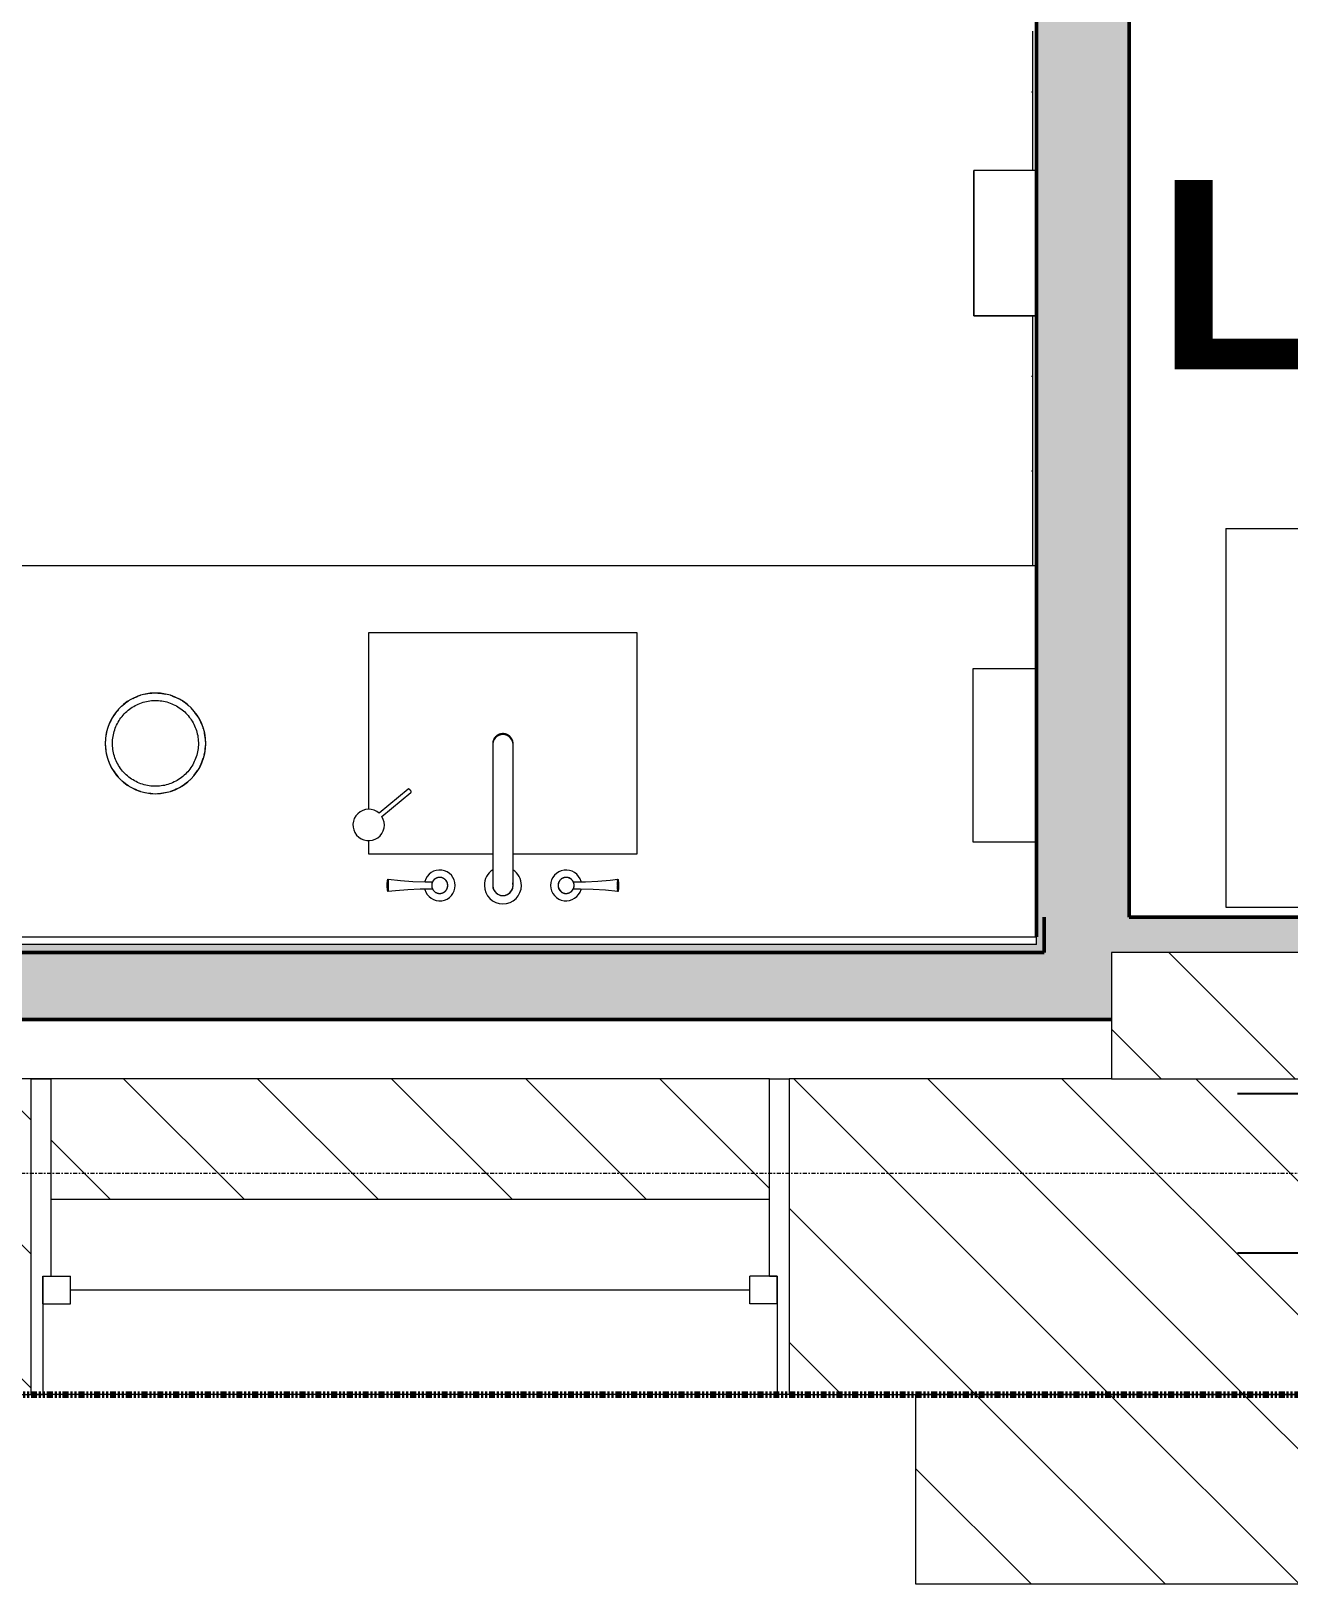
# Model space of a CAD drawing. Header units: inches. Extents: x -1106 to 1409, y -1111 to 918.
# Drawn here: x 285.3 to 364.9, y -255.2 to -156.9 of the extents above; entities that cross this region are included whole.
import ezdxf

# ---------------------------------------------------------------- set-up
doc = ezdxf.new("R2010")
doc.units = ezdxf.units.IN
doc.header["$MEASUREMENT"] = 0
doc.linetypes.add('Double Dash 3_8_', pattern=[1, 0.375, -0.125, 0.125, -0.125, 0.125, -0.125])
doc.linetypes.add('Grid Line 1_4_', pattern=[0.4375, 0.25, -0.0625, 0.0625, -0.0625])
for name, color, linetype, lineweight in [('A-AREA-IDEN', 2, 'Continuous', 9), ('A-DETL', 90, 'Continuous', 13), ('A-GLAZ', 151, 'Continuous', 13), ('A-WALL', 113, 'Continuous', 13), ('A-WALL-PATT', 111, 'Continuous', 13), ('I-WALL', 2, 'Continuous', 13), ('P-SANR-FIXT', 6, 'Continuous', 9), ('Q-CASE', 31, 'Continuous', 9), ('Q-SPCQ', 91, 'Continuous', 13), ('S-COLS', 52, 'Continuous', 13), ('S-COLS-SYMB', 171, 'Continuous', 20), ('S-GRID', 1, 'Continuous', 9)]:
    doc.layers.add(name, color=color, linetype=linetype, lineweight=lineweight)
doc.styles.add('Arial_B', font='arialbd.ttf', dxfattribs={"height": 12})
pattern_1 = [(135, (0, 0), (-4.24264, -4.24264), [])]

# ---------------------------------------------------------------- blocks, each defined once
blk = doc.blocks.new('Concrete-Square-Column - 24 x 8 pier-3368452-7TH FLOOR TELECOM UNDERFLOOR ROUTING PLAN')
at = {"layer": 'S-COLS', "lineweight": 9}
h = blk.add_hatch(dxfattribs=at)
h.set_pattern_fill('FP_10', color=53, style=0, pattern_type=2)
h.set_pattern_definition([(225, (-219.244, -365.68), (4.24264, -4.24264), [])])
h.paths.add_polyline_path([(4, 12), (-4, 12), (-4, -12), (4, -12), (4, 2.011)], flags=0)
at = {"layer": 'S-COLS', "color": 133, "lineweight": 20}
for p, q in [((4, 12), (-4, 12)), ((-4, 12), (-4, -12)), ((4, -12), (4, 12)), ((-4, -12), (4, -12))]:
    blk.add_line(p, q, dxfattribs=at)
blk = doc.blocks.new('Dyson Airblade V AB12 - Airblade V AB12 White-1423792-7TH FLOOR TELECOM UNDERFLOOR ROUTING PLAN')
at = {"layer": 'Q-SPCQ', "color": 53, "lineweight": 9}
for p, q in [((546.936, -53.744), (546.936, -57.703)), ((546.936, -53.744), (546.936, -57.703)), ((556.147, -57.703), (556.147, -53.744)), ((556.147, -53.744), (556.147, -57.703)), ((546.936, -57.703), (556.147, -57.703)), ((556.147, -57.703), (546.936, -57.703))]:
    blk.add_line(p, q, dxfattribs=at)
blk = doc.blocks.new('Faucet-Bath_Deck-Mount_Transitional_Nexus_TB794DD_TOTO - TB794DD-2566225-7TH FLOOR TELECOM UNDERFLOOR ROUTING PLAN')
at = {"layer": 'P-SANR-FIXT', "color": 53}
for p, q in [((-7.267, 0.314), (-7.267, 0.231)), ((-7.267, 0.231), (-7.267, 0.275)), ((7.267, 0.229), (7.267, 0.315)), ((-7.267, -0.231), (-7.267, -0.314)), ((7.267, -0.229), (7.267, -0.275)), ((7.267, -0.315), (7.267, -0.229)), ((-0.646, -1.855), (-0.646, -6.874)), ((0.646, -6.874), (0.646, -1.855)), ((-0.646, -8.905), (-0.646, -8.915)), ((-0.646, -8.915), (-0.646, -8.979)), ((0.646, -8.915), (0.646, -8.905)), ((0.646, -8.979), (0.646, -8.915))]:
    blk.add_line(p, q, dxfattribs=at)
at = {"layer": 'P-SANR-FIXT', "color": 53, "flags": 128}
for points in [[(-7.328, 0), (-7.326, 0.079), (-7.321, 0.157), (-7.313, 0.235), (-7.302, 0.313), (-7.293, 0.367)], [(-7.293, 0.367), (-7.293, 0.368), (-7.292, 0.369), (-7.292, 0.37), (-7.292, 0.371), (-7.291, 0.372), (-7.291, 0.373), (-7.291, 0.374), (-7.29, 0.375), (-7.289, 0.376), (-7.289, 0.377), (-7.288, 0.378), (-7.288, 0.379), (-7.287, 0.38), (-7.286, 0.381), (-7.285, 0.381), (-7.285, 0.382), (-7.284, 0.383), (-7.283, 0.384), (-7.282, 0.384), (-7.281, 0.385), (-7.28, 0.385), (-7.279, 0.386), (-7.278, 0.387), (-7.277, 0.387), (-7.276, 0.387), (-7.275, 0.388), (-7.274, 0.388), (-7.273, 0.388), (-7.272, 0.389), (-7.271, 0.389), (-7.27, 0.389), (-7.269, 0.389), (-7.268, 0.389), (-7.267, 0.389), (-7.267, 0.389)], [(-7.267, 0.389), (-6.488, 0.306), (-5.707, 0.254), (-4.924, 0.233), (-4.451, 0.236)], [(-3.491, 0), (-3.491, 0.02), (-3.493, 0.041), (-3.495, 0.061), (-3.497, 0.081), (-3.501, 0.101), (-3.506, 0.121), (-3.511, 0.141), (-3.517, 0.16), (-3.524, 0.179), (-3.531, 0.198), (-3.539, 0.217), (-3.548, 0.235), (-3.558, 0.253), (-3.569, 0.27), (-3.58, 0.287), (-3.592, 0.304), (-3.604, 0.32), (-3.617, 0.336), (-3.631, 0.351), (-3.645, 0.365), (-3.66, 0.379), (-3.676, 0.392), (-3.692, 0.405), (-3.708, 0.417), (-3.725, 0.428), (-3.742, 0.439), (-3.76, 0.449), (-3.778, 0.458), (-3.797, 0.467), (-3.816, 0.474), (-3.835, 0.481), (-3.854, 0.488), (-3.874, 0.493), (-3.893, 0.498), (-3.913, 0.502), (-3.934, 0.505), (-3.954, 0.507), (-3.974, 0.508), (-3.995, 0.509), (-4.015, 0.509), (-4.035, 0.508), (-4.055, 0.506), (-4.076, 0.503), (-4.096, 0.5), (-4.116, 0.496), (-4.135, 0.491), (-4.155, 0.485), (-4.174, 0.478), (-4.193, 0.471), (-4.212, 0.463), (-4.23, 0.454), (-4.248, 0.444), (-4.266, 0.434), (-4.283, 0.423), (-4.3, 0.412), (-4.316, 0.399), (-4.332, 0.386), (-4.347, 0.373), (-4.361, 0.359), (-4.375, 0.344), (-4.389, 0.329), (-4.402, 0.313), (-4.414, 0.296), (-4.425, 0.28), (-4.436, 0.262), (-4.446, 0.245), (-4.456, 0.227), (-4.464, 0.208), (-4.472, 0.19), (-4.48, 0.171), (-4.486, 0.151), (-4.492, 0.132), (-4.497, 0.112), (-4.501, 0.092), (-4.504, 0.072), (-4.506, 0.052), (-4.508, 0.031), (-4.509, 0.011), (-4.509, 0)], [(4.509, 0), (4.509, 0.02), (4.507, 0.041), (4.505, 0.061), (4.503, 0.081), (4.499, 0.101), (4.494, 0.121), (4.489, 0.141), (4.483, 0.16), (4.476, 0.179), (4.469, 0.198), (4.461, 0.217), (4.452, 0.235), (4.442, 0.253), (4.431, 0.27), (4.42, 0.287), (4.408, 0.304), (4.396, 0.32), (4.383, 0.336), (4.369, 0.351), (4.355, 0.365), (4.34, 0.379), (4.324, 0.392), (4.308, 0.405), (4.292, 0.417), (4.275, 0.428), (4.258, 0.439), (4.24, 0.449), (4.222, 0.458), (4.203, 0.467), (4.184, 0.474), (4.165, 0.481), (4.146, 0.488), (4.126, 0.493), (4.107, 0.498), (4.087, 0.502), (4.066, 0.505), (4.046, 0.507), (4.026, 0.508), (4.005, 0.509), (3.985, 0.509), (3.965, 0.508), (3.945, 0.506), (3.924, 0.503), (3.904, 0.5), (3.884, 0.496), (3.865, 0.491), (3.845, 0.485), (3.826, 0.478), (3.807, 0.471), (3.788, 0.463), (3.77, 0.454), (3.752, 0.444), (3.734, 0.434), (3.717, 0.423), (3.7, 0.412), (3.684, 0.399), (3.668, 0.386), (3.653, 0.373), (3.639, 0.359), (3.625, 0.344), (3.611, 0.329), (3.598, 0.313), (3.586, 0.296), (3.575, 0.28), (3.564, 0.262), (3.554, 0.245), (3.544, 0.227), (3.536, 0.208), (3.528, 0.19), (3.52, 0.171), (3.514, 0.151), (3.508, 0.132), (3.503, 0.112), (3.499, 0.092), (3.496, 0.072), (3.494, 0.052), (3.492, 0.031), (3.491, 0.011), (3.491, 0)], [(4.451, 0.236), (5.234, 0.238), (6.017, 0.271), (6.797, 0.335), (7.267, 0.389)], [(7.267, 0.389), (7.268, 0.389), (7.269, 0.389), (7.27, 0.389), (7.271, 0.389), (7.272, 0.389), (7.273, 0.389), (7.274, 0.388), (7.275, 0.388), (7.276, 0.388), (7.277, 0.387), (7.278, 0.387), (7.279, 0.386), (7.28, 0.386), (7.281, 0.385), (7.282, 0.384), (7.283, 0.384), (7.284, 0.383), (7.284, 0.382), (7.285, 0.382), (7.286, 0.381), (7.287, 0.38), (7.287, 0.379), (7.288, 0.378), (7.289, 0.378), (7.289, 0.377), (7.29, 0.376), (7.29, 0.375), (7.291, 0.374), (7.291, 0.373), (7.292, 0.372), (7.292, 0.371), (7.292, 0.37), (7.293, 0.369), (7.293, 0.368), (7.293, 0.367)], [(7.293, 0.367), (7.306, 0.29), (7.316, 0.212), (7.323, 0.134), (7.327, 0.055), (7.328, 0)], [(7.328, 0), (7.326, -0.079), (7.321, -0.157), (7.313, -0.235), (7.302, -0.313), (7.293, -0.367)], [(-7.293, -0.367), (-7.306, -0.29), (-7.316, -0.212), (-7.323, -0.133), (-7.327, -0.055), (-7.328, 0)], [(-7.267, -0.389), (-7.268, -0.389), (-7.269, -0.389), (-7.27, -0.389), (-7.271, -0.389), (-7.272, -0.389), (-7.273, -0.389), (-7.274, -0.388), (-7.275, -0.388), (-7.276, -0.388), (-7.277, -0.387), (-7.278, -0.387), (-7.279, -0.386), (-7.28, -0.386), (-7.281, -0.385), (-7.282, -0.384), (-7.283, -0.384), (-7.284, -0.383), (-7.284, -0.382), (-7.285, -0.382), (-7.286, -0.381), (-7.287, -0.38), (-7.287, -0.379), (-7.288, -0.378), (-7.289, -0.377), (-7.289, -0.377), (-7.29, -0.376), (-7.29, -0.375), (-7.291, -0.374), (-7.291, -0.373), (-7.292, -0.372), (-7.292, -0.371), (-7.292, -0.37), (-7.293, -0.369), (-7.293, -0.367), (-7.293, -0.367)], [(-4.451, -0.236), (-5.234, -0.238), (-6.017, -0.271), (-6.797, -0.335), (-7.267, -0.389)], [(-4.509, 0), (-4.509, -0.02), (-4.507, -0.041), (-4.505, -0.061), (-4.503, -0.081), (-4.499, -0.101), (-4.494, -0.121), (-4.489, -0.141), (-4.483, -0.16), (-4.476, -0.179), (-4.469, -0.198), (-4.461, -0.217), (-4.452, -0.235), (-4.442, -0.253), (-4.431, -0.27), (-4.42, -0.287), (-4.408, -0.304), (-4.396, -0.32), (-4.383, -0.336), (-4.369, -0.351), (-4.355, -0.365), (-4.34, -0.379), (-4.324, -0.392), (-4.308, -0.405), (-4.292, -0.417), (-4.275, -0.428), (-4.258, -0.439), (-4.24, -0.449), (-4.222, -0.458), (-4.203, -0.467), (-4.184, -0.474), (-4.165, -0.481), (-4.146, -0.488), (-4.126, -0.493), (-4.107, -0.498), (-4.087, -0.502), (-4.066, -0.505), (-4.046, -0.507), (-4.026, -0.508), (-4.005, -0.509), (-3.985, -0.509), (-3.965, -0.508), (-3.945, -0.506), (-3.924, -0.503), (-3.904, -0.5), (-3.884, -0.496), (-3.865, -0.491), (-3.845, -0.485), (-3.826, -0.478), (-3.807, -0.471), (-3.788, -0.463), (-3.77, -0.454), (-3.752, -0.444), (-3.734, -0.434), (-3.717, -0.423), (-3.7, -0.412), (-3.684, -0.399), (-3.668, -0.386), (-3.653, -0.373), (-3.639, -0.359), (-3.625, -0.344), (-3.611, -0.329), (-3.598, -0.313), (-3.586, -0.296), (-3.575, -0.28), (-3.564, -0.262), (-3.554, -0.245), (-3.544, -0.227), (-3.536, -0.208), (-3.528, -0.19), (-3.52, -0.171), (-3.514, -0.151), (-3.508, -0.132), (-3.503, -0.112), (-3.499, -0.092), (-3.496, -0.072), (-3.494, -0.052), (-3.492, -0.031), (-3.491, -0.011), (-3.491, 0)], [(-0.646, 0), (-0.646, -0.002), (-0.646, -0.006), (-0.646, -0.014), (-0.646, -0.025), (-0.646, -0.039), (-0.646, -0.056), (-0.646, -0.076), (-0.646, -0.099), (-0.646, -0.125), (-0.646, -0.155), (-0.646, -0.186), (-0.646, -0.221), (-0.646, -0.259), (-0.646, -0.299), (-0.646, -0.342), (-0.646, -0.387), (-0.646, -0.435), (-0.646, -0.486), (-0.646, -0.539), (-0.646, -0.594), (-0.646, -0.651), (-0.646, -0.71), (-0.646, -0.772), (-0.646, -0.835), (-0.646, -0.9), (-0.646, -0.967), (-0.646, -1.035), (-0.646, -1.105), (-0.646, -1.176), (-0.646, -1.248), (-0.646, -1.322), (-0.646, -1.396), (-0.646, -1.472), (-0.646, -1.548), (-0.646, -1.625), (-0.646, -1.702), (-0.646, -1.78), (-0.646, -1.855)], [(0.646, -1.855), (0.646, -1.777), (0.646, -1.699), (0.646, -1.622), (0.646, -1.545), (0.646, -1.469), (0.646, -1.393), (0.646, -1.319), (0.646, -1.245), (0.646, -1.173), (0.646, -1.102), (0.646, -1.032), (0.646, -0.964), (0.646, -0.897), (0.646, -0.832), (0.646, -0.769), (0.646, -0.708), (0.646, -0.649), (0.646, -0.591), (0.646, -0.537), (0.646, -0.484), (0.646, -0.433), (0.646, -0.386), (0.646, -0.34), (0.646, -0.297), (0.646, -0.257), (0.646, -0.22), (0.646, -0.185), (0.646, -0.153), (0.646, -0.124), (0.646, -0.098), (0.646, -0.075), (0.646, -0.055), (0.646, -0.038), (0.646, -0.025), (0.646, -0.014), (0.646, -0.006), (0.646, -0.001), (0.646, 0)], [(3.491, 0), (3.491, -0.02), (3.493, -0.041), (3.495, -0.061), (3.497, -0.081), (3.501, -0.101), (3.506, -0.121), (3.511, -0.141), (3.517, -0.16), (3.524, -0.179), (3.531, -0.198), (3.539, -0.217), (3.548, -0.235), (3.558, -0.253), (3.569, -0.27), (3.58, -0.287), (3.592, -0.304), (3.604, -0.32), (3.617, -0.336), (3.631, -0.351), (3.645, -0.365), (3.66, -0.379), (3.676, -0.392), (3.692, -0.405), (3.708, -0.417), (3.725, -0.428), (3.742, -0.439), (3.76, -0.449), (3.778, -0.458), (3.797, -0.467), (3.816, -0.474), (3.835, -0.481), (3.854, -0.488), (3.874, -0.493), (3.893, -0.498), (3.913, -0.502), (3.934, -0.505), (3.954, -0.507), (3.974, -0.508), (3.995, -0.509), (4.015, -0.509), (4.035, -0.508), (4.055, -0.506), (4.076, -0.503), (4.096, -0.5), (4.116, -0.496), (4.135, -0.491), (4.155, -0.485), (4.174, -0.478), (4.193, -0.471), (4.212, -0.463), (4.23, -0.454), (4.248, -0.444), (4.266, -0.434), (4.283, -0.423), (4.3, -0.412), (4.316, -0.399), (4.332, -0.386), (4.347, -0.373), (4.361, -0.359), (4.375, -0.344), (4.389, -0.329), (4.402, -0.313), (4.414, -0.296), (4.425, -0.28), (4.436, -0.262), (4.446, -0.245), (4.456, -0.227), (4.464, -0.208), (4.472, -0.19), (4.48, -0.171), (4.486, -0.151), (4.492, -0.132), (4.497, -0.112), (4.501, -0.092), (4.504, -0.072), (4.506, -0.052), (4.508, -0.031), (4.509, -0.011), (4.509, 0)], [(7.267, -0.389), (6.488, -0.306), (5.707, -0.254), (4.924, -0.233), (4.451, -0.236)], [(7.293, -0.367), (7.293, -0.368), (7.292, -0.369), (7.292, -0.37), (7.292, -0.372), (7.291, -0.373), (7.291, -0.374), (7.29, -0.374), (7.29, -0.375), (7.289, -0.376), (7.289, -0.377), (7.288, -0.378), (7.288, -0.379), (7.287, -0.38), (7.286, -0.381), (7.285, -0.381), (7.285, -0.382), (7.284, -0.383), (7.283, -0.384), (7.282, -0.384), (7.281, -0.385), (7.28, -0.385), (7.279, -0.386), (7.278, -0.387), (7.277, -0.387), (7.276, -0.387), (7.275, -0.388), (7.274, -0.388), (7.273, -0.388), (7.272, -0.389), (7.271, -0.389), (7.27, -0.389), (7.269, -0.389), (7.268, -0.389), (7.267, -0.389), (7.267, -0.389)], [(-0.646, -6.874), (-0.646, -6.952), (-0.646, -7.03), (-0.646, -7.108), (-0.646, -7.186), (-0.646, -7.264), (-0.646, -7.341), (-0.646, -7.418), (-0.646, -7.494), (-0.646, -7.569), (-0.646, -7.643), (-0.646, -7.716), (-0.646, -7.788), (-0.646, -7.859), (-0.646, -7.928), (-0.646, -7.995), (-0.646, -8.061), (-0.646, -8.126), (-0.646, -8.188), (-0.646, -8.249), (-0.646, -8.307), (-0.646, -8.363), (-0.646, -8.417), (-0.646, -8.469), (-0.646, -8.519), (-0.646, -8.566), (-0.646, -8.61), (-0.646, -8.652), (-0.646, -8.691), (-0.646, -8.727), (-0.646, -8.761), (-0.646, -8.792), (-0.646, -8.819), (-0.646, -8.844), (-0.646, -8.866), (-0.646, -8.885), (-0.646, -8.901), (-0.646, -8.905)], [(0.646, -8.905), (0.646, -8.891), (0.646, -8.873), (0.646, -8.852), (0.646, -8.828), (0.646, -8.801), (0.646, -8.771), (0.646, -8.739), (0.646, -8.703), (0.646, -8.665), (0.646, -8.624), (0.646, -8.58), (0.646, -8.534), (0.646, -8.486), (0.646, -8.435), (0.646, -8.381), (0.646, -8.326), (0.646, -8.268), (0.646, -8.208), (0.646, -8.146), (0.646, -8.082), (0.646, -8.017), (0.646, -7.95), (0.646, -7.881), (0.646, -7.811), (0.646, -7.74), (0.646, -7.667), (0.646, -7.593), (0.646, -7.518), (0.646, -7.443), (0.646, -7.366), (0.646, -7.289), (0.646, -7.212), (0.646, -7.134), (0.646, -7.056), (0.646, -6.977), (0.646, -6.899), (0.646, -6.874)], [(-0.646, -8.979), (-0.646, -9.004), (-0.644, -9.03), (-0.641, -9.055), (-0.638, -9.081), (-0.633, -9.106), (-0.628, -9.13), (-0.621, -9.155), (-0.613, -9.179), (-0.605, -9.204), (-0.595, -9.227), (-0.584, -9.25), (-0.573, -9.273), (-0.561, -9.296), (-0.547, -9.318), (-0.533, -9.339), (-0.518, -9.36), (-0.502, -9.38), (-0.486, -9.399), (-0.468, -9.418), (-0.45, -9.436), (-0.431, -9.454), (-0.411, -9.47), (-0.391, -9.486), (-0.37, -9.501), (-0.349, -9.515), (-0.327, -9.529), (-0.304, -9.541), (-0.281, -9.553), (-0.258, -9.563), (-0.234, -9.573), (-0.21, -9.582), (-0.185, -9.589), (-0.16, -9.596), (-0.135, -9.602), (-0.11, -9.607), (-0.084, -9.611), (-0.059, -9.613), (-0.033, -9.615), (-0.007, -9.616), (0, -9.616)], [(0, -9.616), (0.026, -9.616), (0.052, -9.614), (0.077, -9.612), (0.103, -9.608), (0.128, -9.603), (0.153, -9.598), (0.178, -9.591), (0.203, -9.584), (0.227, -9.575), (0.251, -9.566), (0.275, -9.555), (0.298, -9.544), (0.321, -9.532), (0.343, -9.519), (0.365, -9.505), (0.386, -9.49), (0.406, -9.475), (0.426, -9.458), (0.445, -9.441), (0.463, -9.423), (0.481, -9.404), (0.498, -9.385), (0.514, -9.365), (0.529, -9.345), (0.544, -9.323), (0.557, -9.302), (0.57, -9.279), (0.581, -9.257), (0.592, -9.234), (0.602, -9.21), (0.611, -9.186), (0.619, -9.162), (0.626, -9.137), (0.632, -9.112), (0.637, -9.087), (0.641, -9.062), (0.643, -9.037), (0.645, -9.011), (0.646, -8.986), (0.646, -8.979)]]:
    blk.add_lwpolyline(points, dxfattribs=at)
at = {"layer": 'P-SANR-FIXT', "color": 53}
for centre, radius, start, end in [((0, 0), 1.174, 0, 180), ((-4, 0), 0.979, 0, 165), ((-4, 0), 0.509, 166.18526, 180), ((-4, 0), 0.509, 79.50265, 164.2558), ((-4, 0), 0.509, 0, 75), ((0, 0), 0.646, 90, 195), ((0, 0), 0.644, 360, 180), ((0, 0), 0.646, 348.7314, 90), ((4, 0), 0.979, 15, 180), ((4, 0), 0.979, 180, 345), ((4, 0), 0.509, 15.7442, 180), ((4, 0), 0.509, 360, 13.81474), ((-4, 0), 0.979, 195, 360), ((-4, 0), 0.509, 180, 193.81474), ((-4, 0), 0.509, 195.7442, 280.49735), ((-4, 0), 0.509, 285, 0), ((0, 0), 1.174, 180, 237.17584), ((0, 0), 0.644, 180, 195), ((0, 0), 0.644, 350.61143, 360), ((0, 0), 1.174, 302.82416, 360), ((4, 0), 0.509, 180, 344.2558), ((4, 0), 0.509, 346.18526, 360)]:
    blk.add_arc(centre, radius, start, end, dxfattribs=at)
for major_axis, start_param, end_param in [((-0.646, 0), 6.169751, 7.853982), ((0.646, 0), 4.712389, 6.407113), ((0.646, 0), 3.141593, 3.355129)]:
    blk.add_ellipse((0, -8.915), major_axis=major_axis, ratio=0.985556, start_param=start_param, end_param=end_param, dxfattribs=at)
for points in [[(-7.267, 0.387), (-7.266, 0.386), (-7.265, 0.383), (-7.263, 0.38)], [(-7.267, 0.381), (-7.267, 0.378), (-7.267, 0.371), (-7.265, 0.361), (-7.263, 0.355)], [(-7.267, 0.355), (-7.267, 0.35), (-7.267, 0.337), (-7.265, 0.322), (-7.263, 0.313)], [(-7.263, 0.23), (-7.265, 0.219), (-7.267, 0.197), (-7.267, 0.172), (-7.267, 0.16)], [(-7.263, 0.159), (-7.265, 0.147), (-7.267, 0.122), (-7.267, 0.095), (-7.267, 0.082)], [(-7.263, 0.082), (-7.265, 0.068), (-7.267, 0.041), (-7.267, 0.014), (-7.267, 0)], [(7.263, 0.38), (7.265, 0.383), (7.266, 0.386), (7.267, 0.387)], [(7.263, 0.355), (7.265, 0.361), (7.267, 0.371), (7.267, 0.378), (7.267, 0.381)], [(7.263, 0.315), (7.265, 0.323), (7.267, 0.338), (7.267, 0.35), (7.267, 0.356)], [(7.267, 0.158), (7.267, 0.171), (7.267, 0.195), (7.265, 0.218), (7.263, 0.228)], [(7.267, 0.081), (7.267, 0.094), (7.267, 0.12), (7.265, 0.146), (7.263, 0.158)], [(7.267, 0), (7.267, 0.014), (7.267, 0.041), (7.265, 0.068), (7.263, 0.081)], [(-7.267, 0), (-7.267, -0.014), (-7.267, -0.041), (-7.265, -0.068), (-7.263, -0.082)], [(-7.267, -0.082), (-7.267, -0.095), (-7.267, -0.122), (-7.265, -0.147), (-7.263, -0.159)], [(-7.267, -0.16), (-7.267, -0.172), (-7.267, -0.197), (-7.265, -0.219), (-7.263, -0.23)], [(-7.263, -0.313), (-7.265, -0.322), (-7.267, -0.337), (-7.267, -0.35), (-7.267, -0.355)], [(-7.263, -0.355), (-7.265, -0.361), (-7.267, -0.371), (-7.267, -0.378), (-7.267, -0.381)], [(-7.267, -0.387), (-7.266, -0.386), (-7.265, -0.383), (-7.263, -0.38)], [(-7.263, -0.38), (-7.265, -0.383), (-7.266, -0.386), (-7.267, -0.387)], [(7.263, -0.081), (7.265, -0.068), (7.267, -0.041), (7.267, -0.014), (7.267, 0)], [(7.263, -0.158), (7.265, -0.146), (7.267, -0.12), (7.267, -0.094), (7.267, -0.081)], [(7.263, -0.228), (7.265, -0.218), (7.267, -0.195), (7.267, -0.171), (7.267, -0.158)], [(7.267, -0.356), (7.267, -0.35), (7.267, -0.338), (7.265, -0.323), (7.263, -0.315)], [(7.267, -0.381), (7.267, -0.378), (7.267, -0.371), (7.265, -0.361), (7.263, -0.355)], [(7.263, -0.38), (7.265, -0.383), (7.266, -0.386), (7.267, -0.387)], [(7.267, -0.389), (7.267, -0.389), (7.267, -0.388), (7.265, -0.383), (7.263, -0.38)]]:
    blk.add_open_spline(points, degree=3, dxfattribs=at)
for points, knots in [([(-4.453, 0.232), (-4.454, 0.231), (-4.456, 0.226), (-4.462, 0.213), (-4.47, 0.196), (-4.478, 0.176), (-4.488, 0.145), (-4.503, 0.086), (-4.509, 0.036), (-4.509, 0)], [0.5555556, 0.5555556, 0.5555556, 0.5555556, 0.5833333, 0.6527778, 0.6875, 0.7222222, 0.7916667, 0.8611111, 1, 1, 1, 1]), ([(4.509, 0), (4.509, 0.029), (4.504, 0.083), (4.489, 0.143), (4.476, 0.181), (4.468, 0.201), (4.462, 0.213), (4.457, 0.224), (4.454, 0.23), (4.453, 0.232)], [0, 0, 0, 0, 0.1111111, 0.2222222, 0.2777778, 0.3333333, 0.3611111, 0.3888889, 0.4444444, 0.4444444, 0.4444444, 0.4444444]), ([(-4.509, 0), (-4.509, -0.029), (-4.504, -0.083), (-4.489, -0.143), (-4.476, -0.181), (-4.468, -0.201), (-4.462, -0.213), (-4.457, -0.224), (-4.454, -0.23), (-4.453, -0.232)], [0, 0, 0, 0, 0.1111111, 0.2222222, 0.2777778, 0.3333333, 0.3611111, 0.3888889, 0.4444444, 0.4444444, 0.4444444, 0.4444444]), ([(4.453, -0.232), (4.454, -0.231), (4.456, -0.226), (4.462, -0.213), (4.47, -0.196), (4.478, -0.176), (4.488, -0.145), (4.503, -0.086), (4.509, -0.036), (4.509, 0)], [0.5555556, 0.5555556, 0.5555556, 0.5555556, 0.5833333, 0.6527778, 0.6875, 0.7222222, 0.7916667, 0.8611111, 1, 1, 1, 1])]:
    blk.add_open_spline(points, degree=3, knots=knots, dxfattribs=at)
blk = doc.blocks.new('Sink-Undercounter-Kohler-Caxton-2210 - Vitreous_China-0-White-2565048-7TH FLOOR TELECOM UNDERFLOOR ROUTING PLAN')
at = {"layer": 'P-SANR-FIXT'}
for p, q in [((-0.646, 7), (-8.5, 7)), ((-8.5, 7), (-8.5, -7)), ((8.5, 7), (0.645, 7)), ((8.5, 6.16), (8.5, 7)), ((8.5, -7), (8.5, 4.18)), ((-8.5, -7), (8.5, -7))]:
    blk.add_line(p, q, dxfattribs=at)
blk = doc.blocks.new('Circular_Waste-Receptacle_Bobrick_B-529 - B-529-2568144-7TH FLOOR TELECOM UNDERFLOOR ROUTING PLAN')
at = {"layer": 'Q-SPCQ', "color": 53, "lineweight": 9, "flags": 128}
for points in [[(-0.966, 3.023), (-1.086, 2.982), (-1.204, 2.936), (-1.321, 2.885), (-1.435, 2.83)], [(-0.134, 3.17), (-0.219, 3.166), (-0.346, 3.154), (-0.472, 3.138), (-0.597, 3.117), (-0.693, 3.096)], [(0.664, 3.103), (0.539, 3.127), (0.414, 3.146), (0.288, 3.16), (0.161, 3.169)], [(1.47, 2.812), (1.383, 2.856), (1.267, 2.909), (1.15, 2.958), (1.031, 3.001), (0.95, 3.027)], [(-2.719, 0), (-2.717, 0.109), (-2.71, 0.217), (-2.699, 0.325), (-2.684, 0.433), (-2.665, 0.54), (-2.641, 0.646), (-2.613, 0.751), (-2.581, 0.855), (-2.544, 0.958), (-2.504, 1.059), (-2.46, 1.158), (-2.412, 1.255), (-2.359, 1.351), (-2.303, 1.444), (-2.244, 1.535), (-2.181, 1.624), (-2.114, 1.71), (-2.044, 1.793), (-1.971, 1.873), (-1.894, 1.95), (-1.815, 2.024), (-1.732, 2.095), (-1.647, 2.163), (-1.559, 2.227), (-1.469, 2.288), (-1.376, 2.345), (-1.281, 2.398), (-1.185, 2.447), (-1.086, 2.493), (-0.985, 2.534), (-0.883, 2.571), (-0.78, 2.605), (-0.675, 2.634), (-0.569, 2.659), (-0.462, 2.679), (-0.355, 2.696), (-0.247, 2.708), (-0.138, 2.715), (-0.029, 2.719), (0.079, 2.718), (0.188, 2.712), (0.296, 2.703), (0.404, 2.689), (0.511, 2.67), (0.618, 2.648), (0.723, 2.621), (0.827, 2.59), (0.93, 2.555), (1.032, 2.515), (1.131, 2.472), (1.229, 2.425), (1.325, 2.374), (1.419, 2.319), (1.511, 2.26), (1.6, 2.198), (1.687, 2.132), (1.771, 2.063), (1.852, 1.991), (1.93, 1.915), (2.005, 1.836), (2.077, 1.755), (2.145, 1.67), (2.21, 1.583), (2.272, 1.494), (2.33, 1.402), (2.384, 1.307), (2.434, 1.211), (2.481, 1.113), (2.523, 1.012), (2.562, 0.911), (2.596, 0.808), (2.626, 0.703), (2.652, 0.598), (2.674, 0.491), (2.692, 0.384), (2.705, 0.276), (2.714, 0.167), (2.718, 0.059), (2.719, 0)], [(-2.34, 2.143), (-2.424, 2.048), (-2.504, 1.95), (-2.58, 1.848), (-2.652, 1.743)], [(-1.701, 2.678), (-1.763, 2.638), (-1.867, 2.566), (-1.969, 2.489), (-2.067, 2.408), (-2.149, 2.334)], [(2.118, 2.363), (2.022, 2.446), (1.922, 2.525), (1.82, 2.6), (1.715, 2.67)], [(2.68, 1.698), (2.619, 1.792), (2.545, 1.895), (2.467, 1.995), (2.386, 2.092), (2.336, 2.146)], [(-2.812, 1.468), (-2.841, 1.413), (-2.895, 1.299), (-2.945, 1.182), (-2.99, 1.063), (-3.03, 0.944)], [(3.027, 0.95), (3.012, 0.998), (2.97, 1.118), (2.923, 1.236), (2.871, 1.352), (2.815, 1.465)], [(-3.096, 0.697), (-3.121, 0.573), (-3.142, 0.448), (-3.157, 0.322), (-3.167, 0.195), (-3.17, 0.134)], [(3.171, 0.128), (3.163, 0.254), (3.15, 0.38), (3.133, 0.506), (3.11, 0.63), (3.097, 0.691)], [(-3.171, -0.128), (-3.163, -0.254), (-3.15, -0.38), (-3.133, -0.506), (-3.11, -0.63), (-3.097, -0.691)], [(-3.027, -0.95), (-3.012, -0.998), (-2.97, -1.118), (-2.923, -1.236), (-2.871, -1.352), (-2.815, -1.465)], [(2.719, 0), (2.717, -0.109), (2.71, -0.217), (2.699, -0.325), (2.684, -0.433), (2.665, -0.54), (2.641, -0.646), (2.613, -0.751), (2.581, -0.855), (2.544, -0.958), (2.504, -1.059), (2.46, -1.158), (2.412, -1.255), (2.359, -1.351), (2.303, -1.444), (2.244, -1.535), (2.181, -1.624), (2.114, -1.71), (2.044, -1.793), (1.971, -1.873), (1.894, -1.95), (1.815, -2.024), (1.732, -2.095), (1.647, -2.163), (1.559, -2.227), (1.469, -2.288), (1.376, -2.345), (1.281, -2.398), (1.185, -2.447), (1.086, -2.493), (0.985, -2.534), (0.883, -2.571), (0.78, -2.605), (0.675, -2.634), (0.569, -2.659), (0.462, -2.679), (0.355, -2.696), (0.247, -2.708), (0.138, -2.715), (0.029, -2.719), (-0.079, -2.718), (-0.188, -2.712), (-0.296, -2.703), (-0.404, -2.689), (-0.511, -2.67), (-0.618, -2.648), (-0.723, -2.621), (-0.827, -2.59), (-0.93, -2.555), (-1.032, -2.515), (-1.131, -2.472), (-1.229, -2.425), (-1.325, -2.374), (-1.419, -2.319), (-1.511, -2.26), (-1.6, -2.198), (-1.687, -2.132), (-1.771, -2.063), (-1.852, -1.991), (-1.93, -1.915), (-2.005, -1.836), (-2.077, -1.755), (-2.145, -1.67), (-2.21, -1.583), (-2.272, -1.494), (-2.33, -1.402), (-2.384, -1.307), (-2.434, -1.211), (-2.481, -1.113), (-2.523, -1.012), (-2.562, -0.911), (-2.596, -0.808), (-2.626, -0.703), (-2.652, -0.598), (-2.674, -0.491), (-2.692, -0.384), (-2.705, -0.276), (-2.714, -0.167), (-2.718, -0.059), (-2.719, 0)], [(2.812, -1.468), (2.841, -1.413), (2.895, -1.299), (2.945, -1.182), (2.99, -1.063), (3.03, -0.944)], [(3.096, -0.697), (3.121, -0.573), (3.142, -0.448), (3.157, -0.322), (3.167, -0.195), (3.17, -0.134)], [(-2.68, -1.698), (-2.619, -1.792), (-2.545, -1.895), (-2.467, -1.995), (-2.386, -2.092), (-2.336, -2.146)], [(2.34, -2.143), (2.424, -2.048), (2.504, -1.95), (2.58, -1.848), (2.652, -1.743)], [(-2.118, -2.363), (-2.022, -2.446), (-1.922, -2.525), (-1.82, -2.6), (-1.715, -2.67)], [(-1.47, -2.812), (-1.383, -2.856), (-1.267, -2.909), (-1.15, -2.958), (-1.031, -3.001), (-0.95, -3.027)], [(0.966, -3.023), (1.086, -2.982), (1.204, -2.936), (1.321, -2.885), (1.435, -2.83)], [(1.701, -2.678), (1.763, -2.638), (1.867, -2.566), (1.969, -2.489), (2.067, -2.408), (2.149, -2.334)], [(-0.664, -3.103), (-0.539, -3.127), (-0.414, -3.146), (-0.288, -3.16), (-0.161, -3.169)], [(0.134, -3.17), (0.219, -3.166), (0.346, -3.154), (0.472, -3.138), (0.597, -3.117), (0.693, -3.096)]]:
    blk.add_lwpolyline(points, dxfattribs=at)
at = {"layer": 'Q-SPCQ', "color": 53, "lineweight": 9}
for start, end in [(360, 180), (180, 360)]:
    blk.add_arc((0, 0), 3.187, start, end, dxfattribs=at)
blk = doc.blocks.new('Accessory-Soap_Dispenser-KOHLER-Contemporary-K-1895 - Not a Type - See Type Catalog-2570115-7TH FLOOR TELECOM UNDERFLOOR ROUTING PLAN')
at = {"layer": 'Q-SPCQ', "lineweight": 9}
for p, q in [((-0.139, -0.985), (-0.139, -3.378)), ((0.139, -3.378), (0.139, -0.985))]:
    blk.add_line(p, q, dxfattribs=at)
for centre, radius, start, end in [((0, 0), 0.995, 278.01769, 261.98231), ((-0.096, -3.378), 0.0427, 180, 246.69916), ((-0.019, -3.199), 0.238, 246.69916, 258.47173), ((-0.011, -3.16), 0.277, 258.47173, 268.54538), ((0, -2.846), 0.592, 268.23769, 271.99398), ((0.011, -3.16), 0.277, 271.99398, 281.52827), ((0.019, -3.199), 0.238, 281.52827, 293.30084), ((0.096, -3.378), 0.0427, 293.30084, 0)]:
    blk.add_arc(centre, radius, start, end, dxfattribs=at)
blk = doc.blocks.new('FP_12-7TH FLOOR TELECOM UNDERFLOOR ROUTING PLAN')
at = {"layer": 'A-WALL-PATT', "color": 254, "lineweight": 9}
for p, q in [((348.632, -160.744), (348.621, -160.744)), ((348.632, -178.744), (348.621, -178.744)), ((348.632, -184.744), (348.621, -184.744))]:
    blk.add_line(p, q, dxfattribs=at)
blk = doc.blocks.new('Basic Wall _ Wall Tile - Restroom 3x6  - 1_2_ Higher - ___-2703605-7TH FLOOR TELECOM UNDERFLOOR ROUTING PLAN')
at = {"layer": 'I-WALL', "color": 253}
for p, q in [((348.68, -156.869), (348.68, -165.701)), ((348.68, -174.912), (348.68, -190.744))]:
    blk.add_line(p, q, dxfattribs=at)
blk.add_blockref('FP_12-7TH FLOOR TELECOM UNDERFLOOR ROUTING PLAN', (0, 0), dxfattribs=at)
blk = doc.blocks.new('Mirror with Frame - Women 715-2730566-7TH FLOOR TELECOM UNDERFLOOR ROUTING PLAN')
at = {"layer": 'Q-SPCQ', "color": 53, "lineweight": 9}
for p, q in [((-70.662, 0.75), (-70.662, 0.25)), ((72.588, 0.25), (72.588, 0.75))]:
    blk.add_line(p, q, dxfattribs=at)
at = {"layer": 'Q-SPCQ', "lineweight": 9}
for p, q in [((-70.662, 0.75), (72.588, 0.75)), ((-70.662, 0.75), (-70.662, 0.25)), ((72.588, 0.25), (-70.662, 0.25)), ((72.588, 0.25), (72.588, 0.75))]:
    blk.add_line(p, q, dxfattribs=at)
blk = doc.blocks.new('Bradley-Washroom_Accessories-Towel_Dispensers-250-33 - Bradley-Washroom_Accessories-Towel_Dispensers-250-33-2747052-7TH FLOOR TELECOM UNDERFLOOR ROUTING PLAN')
at = {"layer": 'Q-SPCQ', "color": 53, "lineweight": 9}
for p, q in [((344.93, -197.244), (348.93, -197.244)), ((344.93, -208.244), (344.93, -197.244)), ((348.93, -208.244), (344.93, -208.244))]:
    blk.add_line(p, q, dxfattribs=at)
blk = doc.blocks.new('Double Hung - 48_ x 88_-2956991-7TH FLOOR TELECOM UNDERFLOOR ROUTING PLAN')
at = {"layer": 'A-GLAZ', "color": 133, "lineweight": 20}
for p, q in [((-22.75, 10), (-24, 10)), ((-22.75, 10), (-22.75, -2.5)), ((22.75, 10), (24, 10)), ((22.75, -2.5), (22.75, 10)), ((-23.25, -2.5), (-21.5, -2.5)), ((-23.25, -4.25), (-23.25, -2.5)), ((-23.25, -2.5), (-22.75, -2.5)), ((-23.25, -2.5), (-23.25, -10)), ((-21.5, -4.25), (-21.5, -2.5)), ((21.5, -4.25), (21.5, -2.5)), ((23.25, -2.5), (21.5, -2.5)), ((22.75, -2.5), (23.25, -2.5)), ((23.25, -4.25), (23.25, -2.5)), ((23.25, -2.5), (23.25, -10)), ((-21.5, -3.375), (21.5, -3.375)), ((-23.25, -4.25), (-21.5, -4.25)), ((23.25, -4.25), (21.5, -4.25)), ((-24, -10), (-23.25, -10)), ((24, -10), (23.25, -10))]:
    blk.add_line(p, q, dxfattribs=at)
blk = doc.blocks.new('18433_1 - AEO NY - CENTRAL_rvt-1-7TH FLOOR TELECOM UNDERFLOOR ROUTING PLAN')
at = {"layer": 'A-WALL-PATT', "lineweight": 5}
for points in [[(348.93, -214.744), (349.43, -214.744), (349.43, -125.869), (348.93, -125.869), (348.93, -214.244)], [(349.43, -215.244), (349.43, -214.744), (205.648, -214.744), (205.648, -215.244), (348.93, -215.244)]]:
    blk.add_hatch(color=9, dxfattribs=at).paths.add_polyline_path(points, flags=0)
at = {"layer": 'A-WALL-PATT'}
for points in [[(354.805, -212.994), (354.805, -125.869), (349.43, -125.869), (349.43, -212.994), (353.68, -212.994)], [(349.43, -219.494), (353.68, -219.494), (353.68, -212.994), (349.43, -212.994), (349.43, -217.629)], [(377.68, -215.244), (379.93, -215.244), (379.93, -212.994), (353.68, -212.994), (353.68, -215.244), (367.692, -215.244)], [(349.43, -219.494), (349.43, -215.244), (205.148, -215.244), (205.148, -219.494), (322.58, -219.494)]]:
    blk.add_hatch(color=253, dxfattribs=at).paths.add_polyline_path(points, flags=0)
at = {"layer": 'A-WALL-PATT', "lineweight": 9}
h = blk.add_hatch(dxfattribs=at)
h.set_pattern_fill('FP_1', color=53, style=0, pattern_type=2)
h.set_pattern_definition(pattern_1)
h.paths.add_polyline_path([(633.398, -243.244), (633.398, -223.244), (585.274, -223.244), (585.274, -243.244), (627.18, -243.244)], flags=0)
h.paths.add_polyline_path([(537.274, -243.244), (537.274, -223.244), (513.274, -223.244), (513.274, -243.244)], flags=0)
h.paths.add_polyline_path([(465.274, -243.244), (465.274, -223.244), (441.274, -223.244), (441.274, -243.244), (457.915, -243.244)], flags=0)
h.paths.add_polyline_path([(393.274, -243.244), (393.274, -223.244), (333.274, -223.244), (333.274, -243.244), (367.692, -243.244)], flags=0)
h.paths.add_polyline_path([(277.468, -243.244), (285.274, -243.244), (285.274, -223.244), (261.274, -223.244), (261.274, -243.244)], flags=0)
h.paths.add_polyline_path([(213.274, -243.244), (213.274, -223.244), (189.274, -223.244), (189.274, -243.244)], flags=0)
h.paths.add_polyline_path([(125.273, -243.244), (141.274, -243.244), (141.274, -223.244), (125.273, -223.244)], flags=0)
h = blk.add_hatch(dxfattribs=at)
h.set_pattern_fill('FP_1', color=53, style=0, pattern_type=2)
h.set_pattern_definition(pattern_1)
h.paths.add_polyline_path([(332.024, -230.869), (332.024, -223.244), (286.524, -223.244), (286.524, -230.869), (322.58, -230.869)], flags=0)
h = blk.add_hatch(dxfattribs=at)
h.set_pattern_fill('FP_1', color=53, style=0, pattern_type=2)
h.set_pattern_definition(pattern_1)
h.paths.add_polyline_path([(389.274, -255.244), (389.274, -243.244), (341.274, -243.244), (341.274, -255.244), (367.692, -255.244)], flags=0)
at = {"layer": 'A-WALL', "color": 133, "lineweight": 20}
for p, q in [((285.274, -223.244), (261.274, -223.244)), ((285.274, -243.244), (285.274, -223.244)), ((332.024, -223.244), (286.524, -223.244)), ((286.524, -223.244), (286.524, -230.869)), ((332.024, -230.869), (332.024, -223.244)), ((353.68, -223.244), (333.274, -223.244)), ((333.274, -223.244), (333.274, -243.244)), ((286.524, -230.869), (332.024, -230.869)), ((261.274, -243.244), (285.274, -243.244)), ((333.274, -243.244), (393.274, -243.244)), ((389.274, -243.244), (341.274, -243.244)), ((341.274, -243.244), (341.274, -255.244)), ((341.274, -255.244), (389.274, -255.244))]:
    blk.add_line(p, q, dxfattribs=at)
at = {"layer": 'A-WALL', "color": 53, "lineweight": 9}
for p, q in [((285.274, -223.244), (286.524, -223.244)), ((332.024, -223.244), (333.274, -223.244)), ((333.274, -243.244), (285.274, -243.244))]:
    blk.add_line(p, q, dxfattribs=at)
at = {"layer": 'I-WALL', "color": 213, "lineweight": 50}
for p, q in [((348.93, -125.869), (348.93, -214.244)), ((354.805, -212.994), (354.805, -125.869)), ((349.43, -214.744), (349.43, -212.994)), ((349.43, -212.994), (349.43, -215.244)), ((379.93, -212.994), (354.805, -212.994)), ((349.43, -215.244), (205.148, -215.244)), ((205.648, -215.244), (349.43, -215.244)), ((349.43, -215.244), (349.43, -214.744)), ((205.148, -219.494), (349.43, -219.494)), ((349.43, -219.494), (353.68, -219.494))]:
    blk.add_line(p, q, dxfattribs=at)
at = {"layer": 'Q-CASE', "color": 53}
blk.add_line((348.93, -190.744), (205.648, -190.744), dxfattribs=at)
at = {"layer": 'S-GRID', "linetype": 'Grid Line 1_4_'}
blk.add_line((965.79, -229.244), (-931.823, -229.244), dxfattribs=at)
at = {"color": 53, "lineweight": 9}
for name, p in [('Basic Wall _ Wall Tile - Restroom 3x6  - 1_2_ Higher - ___-2703605-7TH FLOOR TELECOM UNDERFLOOR ROUTING PLAN', (0, 0)), ('Bradley-Washroom_Accessories-Towel_Dispensers-250-33 - Bradley-Washroom_Accessories-Towel_Dispensers-250-33-2747052-7TH FLOOR TELECOM UNDERFLOOR ROUTING PLAN', (0, 0)), ('Circular_Waste-Receptacle_Bobrick_B-529 - B-529-2568144-7TH FLOOR TELECOM UNDERFLOOR ROUTING PLAN', (293.148, -201.994)), ('Mirror with Frame - Women 715-2730566-7TH FLOOR TELECOM UNDERFLOOR ROUTING PLAN', (276.342, -214.994)), ('Double Hung - 48_ x 88_-2956991-7TH FLOOR TELECOM UNDERFLOOR ROUTING PLAN', (309.274, -233.244))]:
    blk.add_blockref(name, p, dxfattribs=at)
for name, p, rotation in [('Dyson Airblade V AB12 - Airblade V AB12 White-1423792-7TH FLOOR TELECOM UNDERFLOOR ROUTING PLAN', (402.674, 381.235), 270.0000000000001), ('Sink-Undercounter-Kohler-Caxton-2210 - Vitreous_China-0-White-2565048-7TH FLOOR TELECOM UNDERFLOOR ROUTING PLAN', (315.148, -201.994), 180), ('Faucet-Bath_Deck-Mount_Transitional_Nexus_TB794DD_TOTO - TB794DD-2566225-7TH FLOOR TELECOM UNDERFLOOR ROUTING PLAN', (315.148, -210.994), 180), ('Accessory-Soap_Dispenser-KOHLER-Contemporary-K-1895 - Not a Type - See Type Catalog-2570115-7TH FLOOR TELECOM UNDERFLOOR ROUTING PLAN', (306.648, -207.164), 129.9999999999995), ('Concrete-Square-Column - 24 x 8 pier-3368452-7TH FLOOR TELECOM UNDERFLOOR ROUTING PLAN', (365.68, -219.244), 270.0000000000001)]:
    blk.add_blockref(name, p, dxfattribs=dict(at, rotation=rotation))
blk = doc.blocks.new('W-Wide Flange-Column - W10X49-819827-7TH FLOOR TELECOM UNDERFLOOR ROUTING PLAN')
at = {"layer": 'S-COLS-SYMB', "color": 63, "lineweight": 25}
for p, q in [((-4.01, 5.05), (4.01, 5.05)), ((0, 5.05), (0, -5.05)), ((-4.01, -5.05), (4.01, -5.05))]:
    blk.add_line(p, q, dxfattribs=at)
blk = doc.blocks.new('5649_structural model_2019_rvt-1-7TH FLOOR TELECOM UNDERFLOOR ROUTING PLAN')
at = {"color": 123, "lineweight": 13, "rotation": 180}
blk.add_blockref('W-Wide Flange-Column - W10X49-819827-7TH FLOOR TELECOM UNDERFLOOR ROUTING PLAN', (365.68, -229.244), dxfattribs=at)
blk = doc.blocks.new('Room Tag - Room Tag-84095-7TH FLOOR TELECOM UNDERFLOOR ROUTING PLAN')
at = {"layer": 'A-AREA-IDEN'}
for p, q in [((-0.375, -0.0625), (-0.375, -0.3125)), ((-0.375, -0.0625), (0.375, -0.0625)), ((0.375, -0.0625), (0.375, -0.3125)), ((-0.375, -0.3125), (0.375, -0.3125))]:
    blk.add_line(p, q, dxfattribs=at)

msp = doc.modelspace()

# ---------------------------------------------------------------- block references
at = {"lineweight": 5}
msp.add_blockref('18433_1 - AEO NY - CENTRAL_rvt-1-7TH FLOOR TELECOM UNDERFLOOR ROUTING PLAN', (0, 0), dxfattribs=at)

# ---------------------------------------------------------------- next in the draw order: linework, layer by layer
at = {"layer": 'A-DETL', "linetype": 'Double Dash 3_8_', "lineweight": 140}
msp.add_line((125.273, -243.244), (934.112, -243.244), dxfattribs=at)

# ---------------------------------------------------------------- next in the draw order: block references
at = {"lineweight": 5}
msp.add_blockref('5649_structural model_2019_rvt-1-7TH FLOOR TELECOM UNDERFLOOR ROUTING PLAN', (0, 0), dxfattribs=at)
at = {"layer": 'A-AREA-IDEN', "xscale": 95.99999999999994, "yscale": 95.99999999999994, "zscale": 95.99999999999994}
msp.add_blockref('Room Tag - Room Tag-84095-7TH FLOOR TELECOM UNDERFLOOR ROUTING PLAN', (396.932, -182.381), dxfattribs=at)

# ---------------------------------------------------------------- next in the draw order: texts
at = {"layer": 'A-AREA-IDEN', "insert": (356.558, -166.307), "char_height": 12, "width": 97.566, "attachment_point": 1, "style": 'Arial_B'}
msp.add_mtext('LAUNDRY', dxfattribs=at)

doc.saveas('drawing.dxf')
